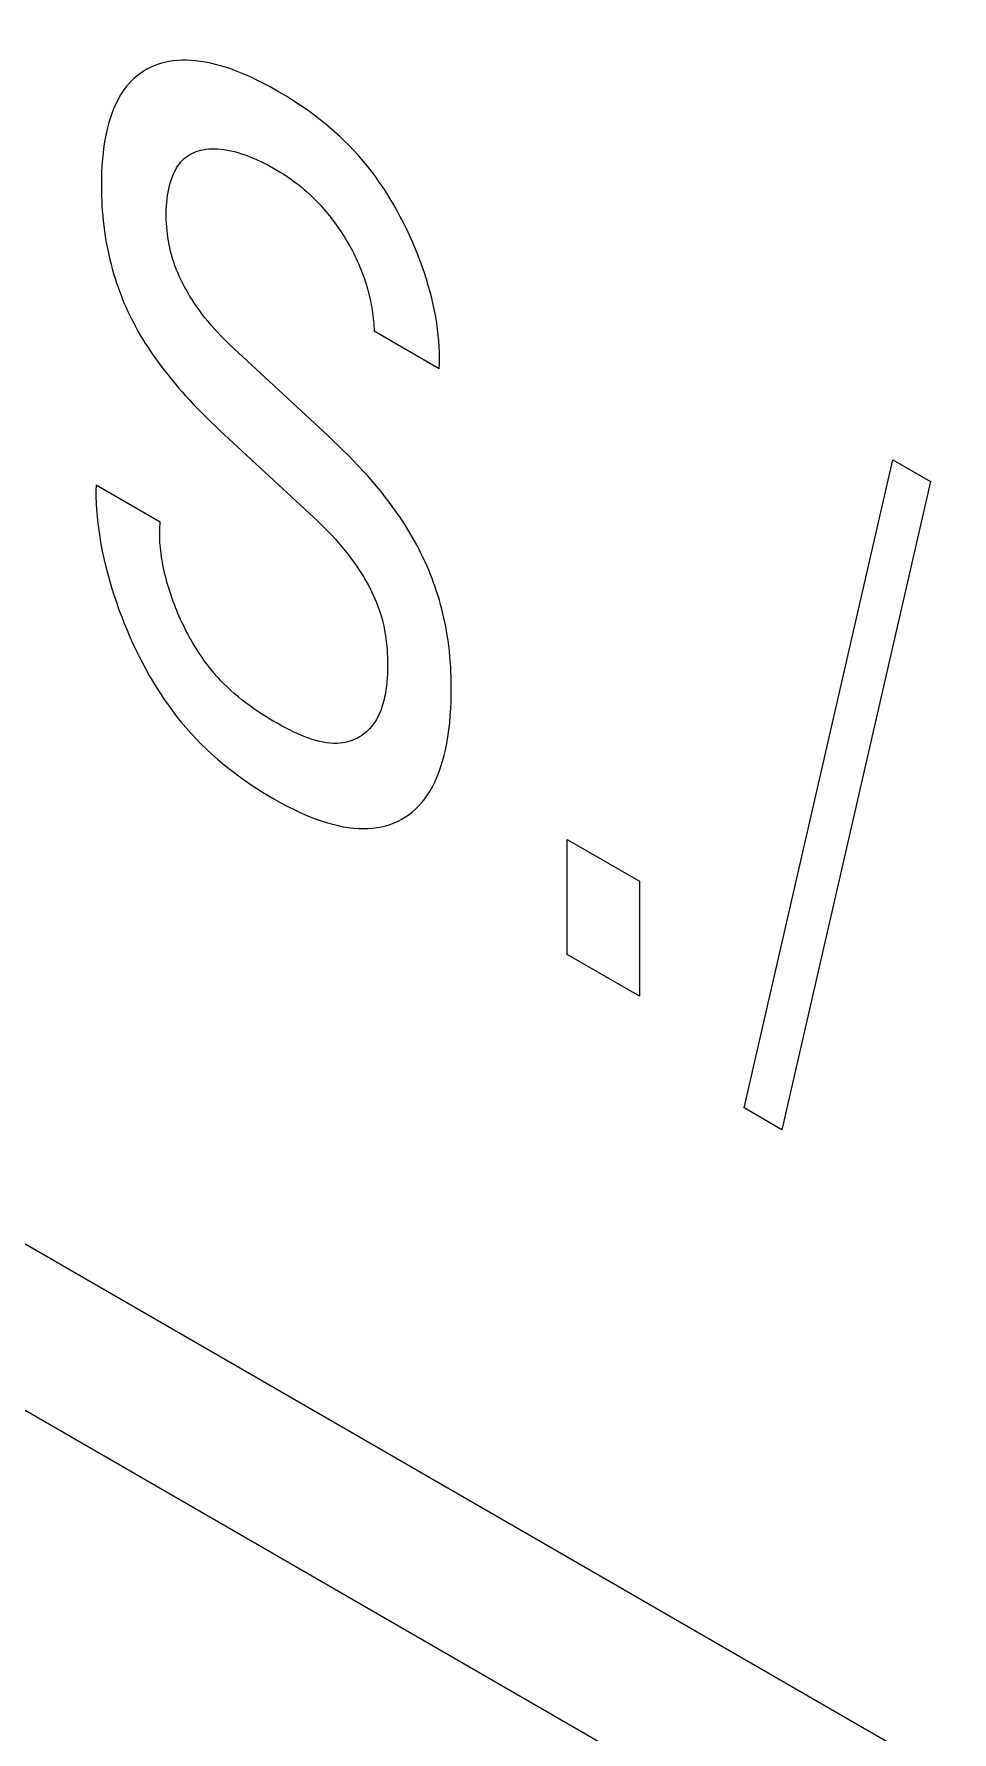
# Model space of a CAD drawing. Extents: x 0 to 420, y 0 to 297.
# Drawn here: x 179.272 to 181.139, y 114.29 to 117.742 of the extents above; entities that cross this region are included whole.
import ezdxf

# ---------------------------------------------------------------- set-up
doc = ezdxf.new("R2010")
doc.units = 0
doc.header["$LTSCALE"] = 23.1
doc.layers.add('40000_ISO', color=7, linetype='CONTINUOUS')

msp = doc.modelspace()

# ---------------------------------------------------------------- linework, layer by layer
at = {"layer": '40000_ISO', "color": 7, "linetype": 'CONTINUOUS'}
for p, q in [((190.5088, 108.7845), (166.8206, 122.4606)), ((190.7159, 108.3267), (167.0277, 122.0028)), ((179.5728, 117.6889), (179.5639, 117.6884)), ((179.5819, 117.689), (179.5728, 117.6889)), ((179.5912, 117.6887), (179.5819, 117.689)), ((179.4815, 117.6567), (179.4756, 117.6516)), ((179.4877, 117.6614), (179.4815, 117.6567)), ((179.4941, 117.6658), (179.4877, 117.6614)), ((179.5007, 117.6698), (179.4941, 117.6658)), ((179.5076, 117.6734), (179.5007, 117.6698)), ((179.5146, 117.6766), (179.5076, 117.6734)), ((179.5218, 117.6795), (179.5146, 117.6766)), ((179.5299, 117.6822), (179.5218, 117.6795)), ((179.5381, 117.6844), (179.5299, 117.6822)), ((179.5465, 117.6861), (179.5381, 117.6844)), ((179.5551, 117.6875), (179.5465, 117.6861)), ((179.5639, 117.6884), (179.5551, 117.6875)), ((179.601, 117.6879), (179.5912, 117.6887)), ((179.6109, 117.6867), (179.601, 117.6879)), ((179.621, 117.6851), (179.6109, 117.6867)), ((179.6312, 117.683), (179.621, 117.6851)), ((179.6414, 117.6806), (179.6312, 117.683)), ((179.6518, 117.6778), (179.6414, 117.6806)), ((179.6621, 117.6747), (179.6518, 117.6778)), ((179.6726, 117.6712), (179.6621, 117.6747)), ((179.6858, 117.6663), (179.6726, 117.6712)), ((179.699, 117.6609), (179.6858, 117.6663)), ((179.7123, 117.655), (179.699, 117.6609)), ((179.7257, 117.6486), (179.7123, 117.655)), ((179.4538, 117.6266), (179.4486, 117.6185)), ((179.4594, 117.6341), (179.4538, 117.6266)), ((179.4645, 117.6403), (179.4594, 117.6341)), ((179.4699, 117.6461), (179.4645, 117.6403)), ((179.4756, 117.6516), (179.4699, 117.6461)), ((179.7391, 117.6418), (179.7257, 117.6486)), ((179.7526, 117.6346), (179.7391, 117.6418)), ((179.7661, 117.627), (179.7526, 117.6346)), ((179.7768, 117.6207), (179.7661, 117.627)), ((179.7876, 117.6143), (179.7768, 117.6207)), ((179.4351, 117.592), (179.4313, 117.5824)), ((179.4393, 117.6012), (179.4351, 117.592)), ((179.4438, 117.6101), (179.4393, 117.6012)), ((179.4486, 117.6185), (179.4438, 117.6101)), ((179.7983, 117.6075), (179.7876, 117.6143)), ((179.8091, 117.6006), (179.7983, 117.6075)), ((179.8198, 117.5933), (179.8091, 117.6006)), ((179.8305, 117.5859), (179.8198, 117.5933)), ((179.8411, 117.5781), (179.8305, 117.5859)), ((179.4219, 117.5518), (179.4191, 117.5396)), ((179.4247, 117.5623), (179.4219, 117.5518)), ((179.4279, 117.5725), (179.4247, 117.5623)), ((179.4313, 117.5824), (179.4279, 117.5725)), ((179.8517, 117.57), (179.8411, 117.5781)), ((179.8622, 117.5617), (179.8517, 117.57)), ((179.8727, 117.5531), (179.8622, 117.5617)), ((179.883, 117.5442), (179.8727, 117.5531)), ((179.4167, 117.5271), (179.4147, 117.5143)), ((179.4191, 117.5396), (179.4167, 117.5271)), ((179.8932, 117.5349), (179.883, 117.5442)), ((179.9033, 117.5254), (179.8932, 117.5349)), ((179.9132, 117.5155), (179.9033, 117.5254)), ((179.4116, 117.4879), (179.4106, 117.4744)), ((179.413, 117.5012), (179.4116, 117.4879)), ((179.4147, 117.5143), (179.413, 117.5012)), ((179.5681, 117.4783), (179.5712, 117.4821)), ((179.5712, 117.4821), (179.5746, 117.4857)), ((179.5746, 117.4857), (179.578, 117.4889)), ((179.578, 117.4889), (179.5817, 117.4919)), ((179.5817, 117.4919), (179.5855, 117.4947)), ((179.5855, 117.4947), (179.5894, 117.4972)), ((179.5894, 117.4972), (179.5936, 117.4994)), ((179.5936, 117.4994), (179.5978, 117.5014)), ((179.5978, 117.5014), (179.6022, 117.5032)), ((179.6022, 117.5032), (179.6067, 117.5047)), ((179.6067, 117.5047), (179.6113, 117.506)), ((179.6113, 117.506), (179.6161, 117.5071)), ((179.6161, 117.5071), (179.6218, 117.508)), ((179.6218, 117.508), (179.6277, 117.5087)), ((179.6277, 117.5087), (179.6337, 117.509)), ((179.6337, 117.509), (179.6399, 117.5091)), ((179.6399, 117.5091), (179.6461, 117.5089)), ((179.6461, 117.5089), (179.6524, 117.5083)), ((179.6524, 117.5083), (179.6588, 117.5075)), ((179.6588, 117.5075), (179.6657, 117.5064)), ((179.6657, 117.5064), (179.6728, 117.5049)), ((179.6728, 117.5049), (179.6799, 117.5032)), ((179.6799, 117.5032), (179.687, 117.5012)), ((179.687, 117.5012), (179.6942, 117.4989)), ((179.6942, 117.4989), (179.7015, 117.4965)), ((179.7015, 117.4965), (179.7088, 117.4937)), ((179.7088, 117.4937), (179.7169, 117.4905)), ((179.7169, 117.4905), (179.7251, 117.487)), ((179.7251, 117.487), (179.7333, 117.4832)), ((179.7333, 117.4832), (179.7415, 117.4792)), ((179.9229, 117.5053), (179.9132, 117.5155)), ((179.9325, 117.4948), (179.9229, 117.5053)), ((179.9419, 117.4839), (179.9325, 117.4948)), ((179.9503, 117.4736), (179.9419, 117.4839)), ((179.4099, 117.4606), (179.4095, 117.4467)), ((179.4106, 117.4744), (179.4099, 117.4606)), ((179.5514, 117.4454), (179.5532, 117.4507)), ((179.5532, 117.4507), (179.5553, 117.4558)), ((179.5553, 117.4558), (179.5575, 117.4607)), ((179.5575, 117.4607), (179.5599, 117.4654)), ((179.5599, 117.4654), (179.5624, 117.4699)), ((179.5624, 117.4699), (179.5652, 117.4742)), ((179.5652, 117.4742), (179.5681, 117.4783)), ((179.7415, 117.4792), (179.7497, 117.4749)), ((179.7497, 117.4749), (179.7579, 117.4704)), ((179.7579, 117.4704), (179.7661, 117.4657)), ((179.7661, 117.4657), (179.7731, 117.4614)), ((179.7731, 117.4614), (179.7801, 117.4571)), ((179.7801, 117.4571), (179.7871, 117.4525)), ((179.7871, 117.4525), (179.7941, 117.4477)), ((179.7941, 117.4477), (179.801, 117.4427)), ((179.9585, 117.4631), (179.9503, 117.4736)), ((179.9665, 117.4523), (179.9585, 117.4631)), ((179.9743, 117.4413), (179.9665, 117.4523)), ((179.4095, 117.4467), (179.4094, 117.4325)), ((179.4094, 117.4325), (179.4095, 117.4227)), ((179.4095, 117.4227), (179.4097, 117.4129)), ((179.4097, 117.4129), (179.4101, 117.4029)), ((179.5431, 117.4069), (179.544, 117.4139)), ((179.544, 117.4139), (179.5451, 117.4207)), ((179.5451, 117.4207), (179.5464, 117.4273)), ((179.5464, 117.4273), (179.5479, 117.4337)), ((179.5479, 117.4337), (179.5496, 117.44)), ((179.5496, 117.44), (179.5514, 117.4454)), ((179.801, 117.4427), (179.8079, 117.4375)), ((179.8079, 117.4375), (179.8147, 117.432)), ((179.8147, 117.432), (179.8207, 117.427)), ((179.8207, 117.427), (179.8267, 117.4218)), ((179.8267, 117.4218), (179.8326, 117.4165)), ((179.8326, 117.4165), (179.8369, 117.4123)), ((179.982, 117.43), (179.9743, 117.4413)), ((179.9894, 117.4185), (179.982, 117.43)), ((179.9967, 117.4069), (179.9894, 117.4185)), ((179.4101, 117.4029), (179.4106, 117.3929)), ((179.4106, 117.3929), (179.4113, 117.3828)), ((179.4113, 117.3828), (179.4121, 117.3726)), ((179.5413, 117.3778), (179.5415, 117.3853)), ((179.5415, 117.3853), (179.5418, 117.3926)), ((179.5418, 117.3926), (179.5424, 117.3999)), ((179.5424, 117.3999), (179.5431, 117.4069)), ((179.8369, 117.4123), (179.8413, 117.4081)), ((179.8413, 117.4081), (179.8456, 117.4037)), ((179.8456, 117.4037), (179.8499, 117.3993)), ((179.8499, 117.3993), (179.8541, 117.3948)), ((179.8541, 117.3948), (179.8583, 117.3902)), ((179.8583, 117.3902), (179.862, 117.3859)), ((179.862, 117.3859), (179.8657, 117.3816)), ((179.8657, 117.3816), (179.8693, 117.3773)), ((180.0037, 117.395), (179.9967, 117.4069)), ((180.0105, 117.383), (180.0037, 117.395)), ((180.0171, 117.3708), (180.0105, 117.383)), ((179.4121, 117.3726), (179.4131, 117.3624)), ((179.4131, 117.3624), (179.4143, 117.3521)), ((179.4143, 117.3521), (179.4156, 117.3417)), ((179.5413, 117.3702), (179.5413, 117.3778)), ((179.5415, 117.3635), (179.5413, 117.3702)), ((179.5418, 117.3567), (179.5415, 117.3635)), ((179.5423, 117.3498), (179.5418, 117.3567)), ((179.5429, 117.3429), (179.5423, 117.3498)), ((179.8693, 117.3773), (179.8729, 117.3728)), ((179.8729, 117.3728), (179.8764, 117.3683)), ((179.8764, 117.3683), (179.8799, 117.3638)), ((179.8799, 117.3638), (179.8834, 117.3591)), ((179.8834, 117.3591), (179.8868, 117.3545)), ((179.8868, 117.3545), (179.8902, 117.3497)), ((179.8902, 117.3497), (179.8935, 117.3449)), ((179.8935, 117.3449), (179.8967, 117.3401)), ((180.0235, 117.3585), (180.0171, 117.3708)), ((180.0296, 117.3461), (180.0235, 117.3585)), ((180.0355, 117.3335), (180.0296, 117.3461)), ((179.4156, 117.3417), (179.4172, 117.3312)), ((179.4172, 117.3312), (179.4188, 117.3219)), ((179.4188, 117.3219), (179.4205, 117.3124)), ((179.4205, 117.3124), (179.4224, 117.303)), ((179.5437, 117.3359), (179.5429, 117.3429)), ((179.5446, 117.3289), (179.5437, 117.3359)), ((179.5457, 117.3218), (179.5446, 117.3289)), ((179.547, 117.3146), (179.5457, 117.3218)), ((179.5485, 117.3074), (179.547, 117.3146)), ((179.8967, 117.3401), (179.8998, 117.3354)), ((179.8998, 117.3354), (179.9028, 117.3306)), ((179.9028, 117.3306), (179.9058, 117.3258)), ((179.9058, 117.3258), (179.9087, 117.3209)), ((179.9087, 117.3209), (179.9116, 117.316)), ((179.9116, 117.316), (179.9144, 117.3111)), ((179.9144, 117.3111), (179.9171, 117.3061)), ((180.0412, 117.3209), (180.0355, 117.3335)), ((180.0466, 117.3082), (180.0412, 117.3209)), ((179.4224, 117.303), (179.4244, 117.2935)), ((179.4244, 117.2935), (179.4267, 117.2839)), ((179.4267, 117.2839), (179.4291, 117.2744)), ((179.5502, 117.3002), (179.5485, 117.3074)), ((179.5521, 117.293), (179.5502, 117.3002)), ((179.5543, 117.2857), (179.5521, 117.293)), ((179.5566, 117.2784), (179.5543, 117.2857)), ((179.5591, 117.2713), (179.5566, 117.2784)), ((179.9171, 117.3061), (179.9198, 117.3011)), ((179.9198, 117.3011), (179.9224, 117.2961)), ((179.9224, 117.2961), (179.9249, 117.2911)), ((179.9249, 117.2911), (179.9274, 117.286)), ((179.9274, 117.286), (179.9297, 117.2809)), ((179.9297, 117.2809), (179.932, 117.2758)), ((179.932, 117.2758), (179.9342, 117.2706)), ((180.0518, 117.2955), (180.0466, 117.3082)), ((180.0568, 117.2825), (180.0518, 117.2955)), ((180.0615, 117.2696), (180.0568, 117.2825)), ((179.4291, 117.2744), (179.4317, 117.2647)), ((179.4317, 117.2647), (179.4344, 117.2551)), ((179.4344, 117.2551), (179.4374, 117.2454)), ((179.4374, 117.2454), (179.4405, 117.2358)), ((179.5618, 117.2643), (179.5591, 117.2713)), ((179.5647, 117.2572), (179.5618, 117.2643)), ((179.5677, 117.2502), (179.5647, 117.2572)), ((179.571, 117.2432), (179.5677, 117.2502)), ((179.5744, 117.2362), (179.571, 117.2432)), ((179.9342, 117.2706), (179.9364, 117.2655)), ((179.9364, 117.2655), (179.9384, 117.2603)), ((179.9384, 117.2603), (179.9404, 117.2551)), ((179.9404, 117.2551), (179.9423, 117.2499)), ((179.9423, 117.2499), (179.9441, 117.2447)), ((179.9441, 117.2447), (179.9458, 117.2395)), ((180.066, 117.2566), (180.0615, 117.2696)), ((180.0701, 117.2436), (180.066, 117.2566)), ((180.074, 117.2307), (180.0701, 117.2436)), ((179.4405, 117.2358), (179.4434, 117.2275)), ((179.4434, 117.2275), (179.4464, 117.2193)), ((179.4464, 117.2193), (179.4495, 117.211)), ((179.4495, 117.211), (179.4527, 117.2028)), ((179.578, 117.2293), (179.5744, 117.2362)), ((179.5818, 117.2225), (179.578, 117.2293)), ((179.5856, 117.2157), (179.5818, 117.2225)), ((179.5896, 117.2089), (179.5856, 117.2157)), ((179.5938, 117.2023), (179.5896, 117.2089)), ((179.9458, 117.2395), (179.9474, 117.2343)), ((179.9474, 117.2343), (179.949, 117.2291)), ((179.949, 117.2291), (179.9505, 117.2239)), ((179.9505, 117.2239), (179.9519, 117.2187)), ((179.9519, 117.2187), (179.9532, 117.2136)), ((179.9532, 117.2136), (179.9544, 117.2084)), ((179.9544, 117.2084), (179.9557, 117.2028)), ((180.0776, 117.2178), (180.074, 117.2307)), ((180.0809, 117.2049), (180.0776, 117.2178)), ((179.4527, 117.2028), (179.4561, 117.1946)), ((179.4561, 117.1946), (179.4597, 117.1864)), ((179.4597, 117.1864), (179.4633, 117.1783)), ((179.4633, 117.1783), (179.4672, 117.1702)), ((179.598, 117.1958), (179.5938, 117.2023)), ((179.6024, 117.1893), (179.598, 117.1958)), ((179.6081, 117.1812), (179.6024, 117.1893)), ((179.614, 117.1732), (179.6081, 117.1812)), ((179.6201, 117.1655), (179.614, 117.1732)), ((179.9557, 117.2028), (179.9569, 117.1972)), ((179.9569, 117.1972), (179.958, 117.1916)), ((179.958, 117.1916), (179.959, 117.1861)), ((179.959, 117.1861), (179.9599, 117.1806)), ((179.9599, 117.1806), (179.9607, 117.1751)), ((179.9607, 117.1751), (179.9614, 117.1696)), ((180.084, 117.1922), (180.0809, 117.2049)), ((180.0867, 117.1795), (180.084, 117.1922)), ((180.0891, 117.167), (180.0867, 117.1795)), ((179.4672, 117.1702), (179.4711, 117.1621)), ((179.4711, 117.1621), (179.4752, 117.1541)), ((179.4752, 117.1541), (179.4794, 117.1462)), ((179.4794, 117.1462), (179.4839, 117.1382)), ((179.4839, 117.1382), (179.4884, 117.1303)), ((179.6263, 117.1579), (179.6201, 117.1655)), ((179.6325, 117.1505), (179.6263, 117.1579)), ((179.6389, 117.1432), (179.6325, 117.1505)), ((179.6454, 117.1361), (179.6389, 117.1432)), ((179.9614, 117.1696), (179.9621, 117.1642)), ((179.9621, 117.1642), (179.9626, 117.1589)), ((179.9626, 117.1589), (179.9631, 117.1536)), ((179.9631, 117.1536), (179.9635, 117.1483)), ((179.9635, 117.1483), (179.9638, 117.1431)), ((179.9638, 117.1431), (179.964, 117.1379)), ((180.0959, 117.0618), (179.964, 117.1379)), ((180.0912, 117.1546), (180.0891, 117.167)), ((180.0929, 117.1423), (180.0912, 117.1546)), ((180.0944, 117.1302), (180.0929, 117.1423)), ((179.4884, 117.1303), (179.4931, 117.1224)), ((179.4931, 117.1224), (179.498, 117.1146)), ((179.498, 117.1146), (179.5029, 117.1069)), ((179.5029, 117.1069), (179.5079, 117.0993)), ((179.6519, 117.1292), (179.6454, 117.1361)), ((179.6585, 117.1224), (179.6519, 117.1292)), ((179.6652, 117.1158), (179.6585, 117.1224)), ((179.6719, 117.1093), (179.6652, 117.1158)), ((179.6786, 117.103), (179.6719, 117.1093)), ((179.6786, 117.103), (179.8698, 116.9258)), ((180.0955, 117.1182), (180.0944, 117.1302)), ((180.0963, 117.1065), (180.0955, 117.1182)), ((180.0967, 117.0949), (180.0963, 117.1065)), ((179.5079, 117.0993), (179.513, 117.0917)), ((179.513, 117.0917), (179.5183, 117.0843)), ((179.5183, 117.0843), (179.5236, 117.0769)), ((179.5236, 117.0769), (179.5303, 117.0677)), ((179.5303, 117.0677), (179.5372, 117.0586)), ((180.0959, 117.0618), (180.0965, 117.0726)), ((180.0965, 117.0726), (180.0968, 117.0836)), ((180.0968, 117.0836), (180.0967, 117.0949)), ((179.5372, 117.0586), (179.5443, 117.0497)), ((179.5443, 117.0497), (179.5513, 117.0409)), ((179.5513, 117.0409), (179.5585, 117.0322)), ((179.5585, 117.0322), (179.5658, 117.0237)), ((179.5658, 117.0237), (179.5731, 117.0152)), ((179.5731, 117.0152), (179.5805, 117.0069)), ((179.5805, 117.0069), (179.5891, 116.9976)), ((179.5891, 116.9976), (179.5976, 116.9884)), ((179.5976, 116.9884), (179.6063, 116.9794)), ((179.6063, 116.9794), (179.615, 116.9705)), ((179.615, 116.9705), (179.6238, 116.9618)), ((179.6238, 116.9618), (179.6326, 116.9532)), ((179.6326, 116.9532), (179.6415, 116.9447)), ((179.6415, 116.9447), (179.6504, 116.9363)), ((179.8415, 116.7591), (179.6504, 116.9363)), ((179.8803, 116.9159), (179.8698, 116.9258)), ((179.8909, 116.9058), (179.8803, 116.9159)), ((179.9013, 116.8956), (179.8909, 116.9058)), ((179.9117, 116.8852), (179.9013, 116.8956)), ((179.922, 116.8746), (179.9117, 116.8852)), ((179.9323, 116.8639), (179.922, 116.8746)), ((179.9424, 116.8529), (179.9323, 116.8639)), ((180.7158, 115.5588), (181.018, 116.8767)), ((181.018, 116.8767), (181.0947, 116.8324)), ((179.3987, 116.8259), (179.3984, 116.8136)), ((179.3987, 116.8259), (179.5292, 116.7505)), ((179.9501, 116.8444), (179.9424, 116.8529)), ((179.9577, 116.8358), (179.9501, 116.8444)), ((179.9652, 116.827), (179.9577, 116.8358)), ((179.9726, 116.8181), (179.9652, 116.827)), ((181.0947, 116.8324), (180.7925, 115.5145)), ((179.3984, 116.8136), (179.3984, 116.8009)), ((179.3984, 116.8009), (179.3989, 116.788)), ((179.98, 116.8091), (179.9726, 116.8181)), ((179.9872, 116.7999), (179.98, 116.8091)), ((179.9944, 116.7906), (179.9872, 116.7999)), ((179.3989, 116.788), (179.3996, 116.7748)), ((179.3996, 116.7748), (179.4008, 116.7613)), ((179.4008, 116.7613), (179.4022, 116.7476)), ((179.8415, 116.7591), (179.8488, 116.7522)), ((180.0014, 116.7811), (179.9944, 116.7906)), ((180.0068, 116.7736), (180.0014, 116.7811)), ((180.0122, 116.766), (180.0068, 116.7736)), ((180.0174, 116.7583), (180.0122, 116.766)), ((180.0226, 116.7505), (180.0174, 116.7583)), ((179.4022, 116.7476), (179.404, 116.7337)), ((179.404, 116.7337), (179.4062, 116.7195)), ((179.528, 116.7302), (179.5281, 116.7354)), ((179.528, 116.7249), (179.528, 116.7302)), ((179.5281, 116.7195), (179.528, 116.7249)), ((179.5281, 116.7354), (179.5284, 116.7405)), ((179.5284, 116.7405), (179.5288, 116.7456)), ((179.5288, 116.7456), (179.5292, 116.7505)), ((179.8488, 116.7522), (179.8561, 116.7452)), ((179.8561, 116.7452), (179.8633, 116.7381)), ((179.8633, 116.7381), (179.8705, 116.7308)), ((179.8705, 116.7308), (179.8776, 116.7233)), ((179.8776, 116.7233), (179.8846, 116.7157)), ((180.0277, 116.7427), (180.0226, 116.7505)), ((180.0326, 116.7347), (180.0277, 116.7427)), ((180.0375, 116.7267), (180.0326, 116.7347)), ((180.0422, 116.7186), (180.0375, 116.7267)), ((179.4062, 116.7195), (179.4086, 116.7052)), ((179.4086, 116.7052), (179.4114, 116.6908)), ((179.4114, 116.6908), (179.4146, 116.6762)), ((179.5283, 116.7141), (179.5281, 116.7195)), ((179.5286, 116.7086), (179.5283, 116.7141)), ((179.529, 116.703), (179.5286, 116.7086)), ((179.5295, 116.6973), (179.529, 116.703)), ((179.5301, 116.6916), (179.5295, 116.6973)), ((179.5308, 116.6858), (179.5301, 116.6916)), ((179.8846, 116.7157), (179.8916, 116.7079)), ((179.8916, 116.7079), (179.8984, 116.6999)), ((179.8984, 116.6999), (179.9051, 116.6918)), ((179.9051, 116.6918), (179.9117, 116.6834)), ((180.0468, 116.7104), (180.0422, 116.7186)), ((180.0512, 116.7022), (180.0468, 116.7104)), ((180.0555, 116.694), (180.0512, 116.7022)), ((180.0597, 116.6857), (180.0555, 116.694)), ((179.4146, 116.6762), (179.418, 116.6615)), ((179.418, 116.6615), (179.4218, 116.6467)), ((179.5317, 116.68), (179.5308, 116.6858)), ((179.5326, 116.6741), (179.5317, 116.68)), ((179.5336, 116.6682), (179.5326, 116.6741)), ((179.5347, 116.6623), (179.5336, 116.6682)), ((179.536, 116.6562), (179.5347, 116.6623)), ((179.5373, 116.6502), (179.536, 116.6562)), ((179.9117, 116.6834), (179.9182, 116.6748)), ((179.9182, 116.6748), (179.9245, 116.666)), ((179.9245, 116.666), (179.9292, 116.6592)), ((179.9292, 116.6592), (179.9338, 116.6522)), ((180.0637, 116.6773), (180.0597, 116.6857)), ((180.0676, 116.6689), (180.0637, 116.6773)), ((180.0714, 116.6605), (180.0676, 116.6689)), ((180.075, 116.6521), (180.0714, 116.6605)), ((179.4218, 116.6467), (179.4259, 116.6318)), ((179.4259, 116.6318), (179.4302, 116.6169)), ((179.5387, 116.6441), (179.5373, 116.6502)), ((179.5402, 116.638), (179.5387, 116.6441)), ((179.5418, 116.6319), (179.5402, 116.638)), ((179.5435, 116.6258), (179.5418, 116.6319)), ((179.5453, 116.6196), (179.5435, 116.6258)), ((179.5472, 116.6135), (179.5453, 116.6196)), ((179.9338, 116.6522), (179.9383, 116.6452)), ((179.9383, 116.6452), (179.9427, 116.638)), ((179.9427, 116.638), (179.9469, 116.6308)), ((179.9469, 116.6308), (179.951, 116.6235)), ((179.951, 116.6235), (179.9549, 116.6162)), ((180.0784, 116.6436), (180.075, 116.6521)), ((180.0817, 116.6351), (180.0784, 116.6436)), ((180.0849, 116.6266), (180.0817, 116.6351)), ((180.0879, 116.618), (180.0849, 116.6266)), ((179.4302, 116.6169), (179.4349, 116.6019)), ((179.4349, 116.6019), (179.4399, 116.5869)), ((179.4399, 116.5869), (179.4452, 116.5719)), ((179.5491, 116.6073), (179.5472, 116.6135)), ((179.5512, 116.6011), (179.5491, 116.6073)), ((179.5533, 116.5949), (179.5512, 116.6011)), ((179.5556, 116.5888), (179.5533, 116.5949)), ((179.5579, 116.5826), (179.5556, 116.5888)), ((179.9549, 116.6162), (179.9587, 116.6088)), ((179.9587, 116.6088), (179.9622, 116.6013)), ((179.9622, 116.6013), (179.9656, 116.5938)), ((179.9656, 116.5938), (179.9687, 116.5863)), ((179.9687, 116.5863), (179.9716, 116.5789)), ((180.091, 116.609), (180.0879, 116.618)), ((180.0938, 116.6), (180.091, 116.609)), ((180.0966, 116.591), (180.0938, 116.6)), ((180.0991, 116.582), (180.0966, 116.591)), ((179.4452, 116.5719), (179.4508, 116.557)), ((179.4508, 116.557), (179.4561, 116.5435)), ((179.5602, 116.5765), (179.5579, 116.5826)), ((179.5627, 116.5704), (179.5602, 116.5765)), ((179.5652, 116.5643), (179.5627, 116.5704)), ((179.5678, 116.5583), (179.5652, 116.5643)), ((179.5705, 116.5522), (179.5678, 116.5583)), ((179.5733, 116.5463), (179.5705, 116.5522)), ((179.9716, 116.5789), (179.9743, 116.5714)), ((179.9743, 116.5714), (179.977, 116.5631)), ((179.977, 116.5631), (179.9794, 116.555)), ((179.9794, 116.555), (179.9815, 116.5468)), ((180.1015, 116.573), (180.0991, 116.582)), ((180.1037, 116.564), (180.1015, 116.573)), ((180.1058, 116.5551), (180.1037, 116.564)), ((180.1077, 116.5462), (180.1058, 116.5551)), ((179.4561, 116.5435), (179.4616, 116.53)), ((179.4616, 116.53), (179.4674, 116.5166)), ((179.4674, 116.5166), (179.4734, 116.5033)), ((179.5761, 116.5403), (179.5733, 116.5463)), ((179.579, 116.5344), (179.5761, 116.5403)), ((179.582, 116.5285), (179.579, 116.5344)), ((179.5851, 116.5226), (179.582, 116.5285)), ((179.5882, 116.5168), (179.5851, 116.5226)), ((179.5914, 116.5111), (179.5882, 116.5168)), ((179.9815, 116.5468), (179.9834, 116.5387)), ((179.9834, 116.5387), (179.985, 116.5305)), ((179.985, 116.5305), (179.9864, 116.5225)), ((179.9864, 116.5225), (179.9876, 116.5145)), ((180.1095, 116.5374), (180.1077, 116.5462)), ((180.1111, 116.5286), (180.1095, 116.5374)), ((180.1126, 116.5198), (180.1111, 116.5286)), ((180.1142, 116.5091), (180.1126, 116.5198)), ((179.4734, 116.5033), (179.4797, 116.49)), ((179.4797, 116.49), (179.4861, 116.4769)), ((179.5947, 116.5054), (179.5914, 116.5111)), ((179.598, 116.4997), (179.5947, 116.5054)), ((179.6014, 116.4942), (179.598, 116.4997)), ((179.6049, 116.4886), (179.6014, 116.4942)), ((179.6084, 116.4832), (179.6049, 116.4886)), ((179.612, 116.4778), (179.6084, 116.4832)), ((179.9876, 116.5145), (179.9886, 116.5065)), ((179.9886, 116.5065), (179.9894, 116.4986)), ((179.9894, 116.4986), (179.9901, 116.4907)), ((179.9901, 116.4907), (179.9906, 116.4829)), ((179.9906, 116.4829), (179.9909, 116.4751)), ((180.1157, 116.4984), (180.1142, 116.5091)), ((180.1169, 116.4878), (180.1157, 116.4984)), ((180.118, 116.4773), (180.1169, 116.4878)), ((179.4861, 116.4769), (179.4928, 116.4639)), ((179.4928, 116.4639), (179.4997, 116.4511)), ((179.4997, 116.4511), (179.5068, 116.4384)), ((179.6157, 116.4725), (179.612, 116.4778)), ((179.6194, 116.4673), (179.6157, 116.4725)), ((179.6231, 116.4622), (179.6194, 116.4673)), ((179.627, 116.4571), (179.6231, 116.4622)), ((179.6309, 116.4522), (179.627, 116.4571)), ((179.6348, 116.4473), (179.6309, 116.4522)), ((179.6393, 116.442), (179.6348, 116.4473)), ((179.9909, 116.4751), (179.9912, 116.4665)), ((179.9912, 116.4495), (179.9909, 116.4412)), ((179.9912, 116.4665), (179.9913, 116.4579)), ((179.9913, 116.4579), (179.9912, 116.4495)), ((180.1188, 116.4669), (180.118, 116.4773)), ((180.1195, 116.4565), (180.1188, 116.4669)), ((180.1201, 116.4463), (180.1195, 116.4565)), ((180.1205, 116.4361), (180.1201, 116.4463)), ((179.5068, 116.4384), (179.5142, 116.4258)), ((179.5142, 116.4258), (179.5217, 116.4135)), ((179.5217, 116.4135), (179.5295, 116.4013)), ((179.6438, 116.4368), (179.6393, 116.442)), ((179.6484, 116.4318), (179.6438, 116.4368)), ((179.6531, 116.4268), (179.6484, 116.4318)), ((179.6578, 116.4219), (179.6531, 116.4268)), ((179.6652, 116.4147), (179.6578, 116.4219)), ((179.6727, 116.4077), (179.6652, 116.4147)), ((179.989, 116.417), (179.9879, 116.4093)), ((179.9898, 116.4249), (179.989, 116.417)), ((179.9904, 116.433), (179.9898, 116.4249)), ((179.9909, 116.4412), (179.9904, 116.433)), ((180.1207, 116.4259), (180.1205, 116.4361)), ((180.1208, 116.4158), (180.1207, 116.4259)), ((180.1208, 116.4006), (180.1208, 116.4158)), ((179.5295, 116.4013), (179.5374, 116.3894)), ((179.5374, 116.3894), (179.5456, 116.3777)), ((179.5456, 116.3777), (179.554, 116.3662)), ((179.6803, 116.401), (179.6727, 116.4077)), ((179.688, 116.3944), (179.6803, 116.401)), ((179.6958, 116.3881), (179.688, 116.3944)), ((179.7037, 116.3821), (179.6958, 116.3881)), ((179.7116, 116.3762), (179.7037, 116.3821)), ((179.9817, 116.3802), (179.9796, 116.3734)), ((179.9836, 116.3872), (179.9817, 116.3802)), ((179.9852, 116.3943), (179.9836, 116.3872)), ((179.9867, 116.4017), (179.9852, 116.3943)), ((179.9879, 116.4093), (179.9867, 116.4017)), ((180.1198, 116.3707), (180.1204, 116.3856)), ((180.1204, 116.3856), (180.1208, 116.4006)), ((179.554, 116.3662), (179.5625, 116.355)), ((179.5625, 116.355), (179.5713, 116.3441)), ((179.5713, 116.3441), (179.5813, 116.3322)), ((179.7196, 116.3705), (179.7116, 116.3762)), ((179.7276, 116.365), (179.7196, 116.3705)), ((179.7357, 116.3597), (179.7276, 116.365)), ((179.7438, 116.3546), (179.7357, 116.3597)), ((179.752, 116.3496), (179.7438, 116.3546)), ((179.7601, 116.3447), (179.752, 116.3496)), ((179.768, 116.3402), (179.7601, 116.3447)), ((179.9653, 116.3434), (179.9621, 116.3388)), ((179.9686, 116.3489), (179.9653, 116.3434)), ((179.9717, 116.3546), (179.9686, 116.3489)), ((179.9746, 116.3607), (179.9717, 116.3546)), ((179.9772, 116.3669), (179.9746, 116.3607)), ((179.9796, 116.3734), (179.9772, 116.3669)), ((180.1175, 116.3417), (180.1188, 116.3561)), ((180.1188, 116.3561), (180.1198, 116.3707)), ((179.5813, 116.3322), (179.5915, 116.3207)), ((179.5915, 116.3207), (179.6019, 116.3096)), ((179.6019, 116.3096), (179.6125, 116.2987)), ((179.7759, 116.3357), (179.768, 116.3402)), ((179.7838, 116.3315), (179.7759, 116.3357)), ((179.7917, 116.3274), (179.7838, 116.3315)), ((179.7996, 116.3236), (179.7917, 116.3274)), ((179.8074, 116.3199), (179.7996, 116.3236)), ((179.8151, 116.3166), (179.8074, 116.3199)), ((179.8228, 116.3134), (179.8151, 116.3166)), ((179.8305, 116.3106), (179.8228, 116.3134)), ((179.838, 116.308), (179.8305, 116.3106)), ((179.8455, 116.3058), (179.838, 116.308)), ((179.9251, 116.3085), (179.9202, 116.3065)), ((179.9299, 116.3109), (179.9251, 116.3085)), ((179.9345, 116.3135), (179.9299, 116.3109)), ((179.9389, 116.3163), (179.9345, 116.3135)), ((179.9432, 116.3195), (179.9389, 116.3163)), ((179.9474, 116.3229), (179.9432, 116.3195)), ((179.9513, 116.3265), (179.9474, 116.3229)), ((179.9551, 116.3304), (179.9513, 116.3265)), ((179.9587, 116.3345), (179.9551, 116.3304)), ((179.9621, 116.3388), (179.9587, 116.3345)), ((180.1115, 116.3), (180.1139, 116.3136)), ((180.1139, 116.3136), (180.1159, 116.3275)), ((180.1159, 116.3275), (180.1175, 116.3417)), ((179.6125, 116.2987), (179.6233, 116.2883)), ((179.6233, 116.2883), (179.6343, 116.2781)), ((179.6343, 116.2781), (179.6454, 116.2683)), ((179.8529, 116.3039), (179.8455, 116.3058)), ((179.8602, 116.3023), (179.8529, 116.3039)), ((179.8674, 116.3012), (179.8602, 116.3023)), ((179.8745, 116.3004), (179.8674, 116.3012)), ((179.8815, 116.3), (179.8745, 116.3004)), ((179.8883, 116.3), (179.8815, 116.3)), ((179.8939, 116.3003), (179.8883, 116.3)), ((179.8994, 116.301), (179.8939, 116.3003)), ((179.9048, 116.3019), (179.8994, 116.301)), ((179.91, 116.3032), (179.9048, 116.3019)), ((179.9152, 116.3047), (179.91, 116.3032)), ((179.9202, 116.3065), (179.9152, 116.3047)), ((180.1031, 116.264), (180.1061, 116.2752)), ((180.1061, 116.2752), (180.1088, 116.2866)), ((180.1088, 116.2866), (180.1115, 116.3)), ((179.6454, 116.2683), (179.6566, 116.2588)), ((179.6566, 116.2588), (179.6679, 116.2497)), ((179.6679, 116.2497), (179.6793, 116.2408)), ((179.6793, 116.2408), (179.6907, 116.2323)), ((180.0922, 116.2324), (180.0961, 116.2426)), ((180.0961, 116.2426), (180.0998, 116.2532)), ((180.0998, 116.2532), (180.1031, 116.264)), ((179.6907, 116.2323), (179.7023, 116.2241)), ((179.7023, 116.2241), (179.7138, 116.2161)), ((179.7138, 116.2161), (179.7254, 116.2085)), ((179.7254, 116.2085), (179.737, 116.2012)), ((180.0781, 116.2039), (180.0831, 116.213)), ((180.0831, 116.213), (180.0878, 116.2225)), ((180.0878, 116.2225), (180.0922, 116.2324)), ((179.737, 116.2012), (179.7485, 116.1941)), ((179.7485, 116.1941), (179.7601, 116.1873)), ((179.7601, 116.1873), (179.7743, 116.1794)), ((179.7743, 116.1794), (179.7885, 116.1718)), ((179.7885, 116.1718), (179.8025, 116.1648)), ((180.0489, 116.1671), (180.0554, 116.1735)), ((180.0554, 116.1735), (180.0615, 116.1804)), ((180.0615, 116.1804), (180.0672, 116.1876)), ((180.0672, 116.1876), (180.0727, 116.1953)), ((180.0727, 116.1953), (180.0781, 116.2039)), ((179.8025, 116.1648), (179.8165, 116.1582)), ((179.8165, 116.1582), (179.8305, 116.1522)), ((179.8305, 116.1522), (179.8443, 116.1468)), ((179.8443, 116.1468), (179.8581, 116.1419)), ((179.8581, 116.1419), (179.869, 116.1385)), ((179.869, 116.1385), (179.8798, 116.1355)), ((179.8798, 116.1355), (179.8905, 116.1329)), ((179.9877, 116.1327), (179.9962, 116.1353)), ((179.9962, 116.1353), (180.0045, 116.1384)), ((180.0045, 116.1384), (180.0125, 116.142)), ((180.0125, 116.142), (180.0203, 116.1461)), ((180.0203, 116.1461), (180.0279, 116.1506)), ((180.0279, 116.1506), (180.0352, 116.1557)), ((180.0352, 116.1557), (180.0422, 116.1612)), ((180.0422, 116.1612), (180.0489, 116.1671)), ((179.8905, 116.1329), (179.9011, 116.1307)), ((179.9011, 116.1307), (179.9116, 116.129)), ((179.9116, 116.129), (179.922, 116.1278)), ((179.922, 116.1278), (179.9322, 116.127)), ((179.9322, 116.127), (179.9423, 116.1268)), ((179.9423, 116.1268), (179.9517, 116.127)), ((179.9517, 116.127), (179.961, 116.1277)), ((179.961, 116.1277), (179.9701, 116.1289)), ((179.9701, 116.1289), (179.979, 116.1306)), ((179.979, 116.1306), (179.9877, 116.1327)), ((180.3564, 116.1047), (180.5031, 116.02)), ((180.3564, 115.8706), (180.3564, 116.1047)), ((180.5031, 116.02), (180.5031, 115.7859)), ((180.5031, 115.7859), (180.3564, 115.8706)), ((180.7925, 115.5145), (180.7158, 115.5588))]:
    msp.add_line(p, q, dxfattribs=at)

doc.saveas('drawing.dxf')
